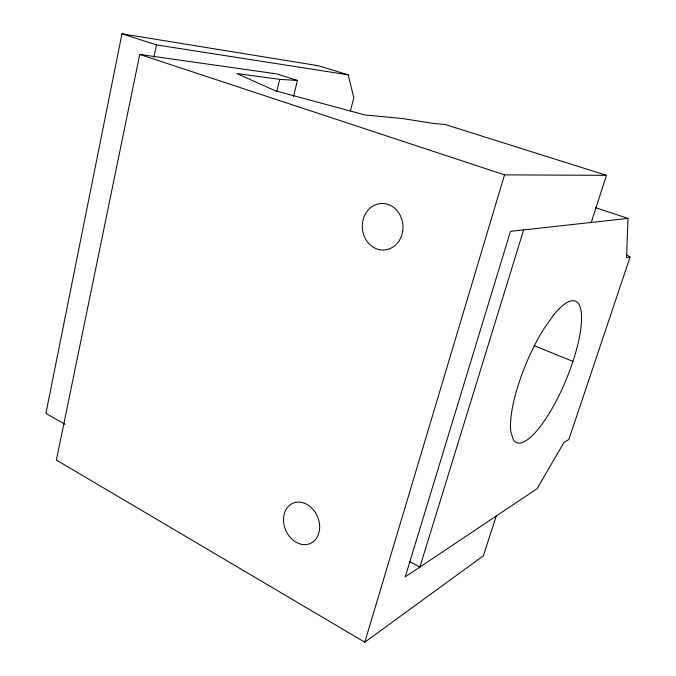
<?xml version="1.0" encoding="UTF-8"?>
<svg xmlns="http://www.w3.org/2000/svg" width="676" height="676" viewBox="0 0 676 676"><rect width="100%" height="100%" fill="white"/><g stroke="black" fill="none" stroke-linecap="round" stroke-linejoin="round"><path stroke-width="1.01" d="M628.012 218.407L626.559 257.767L630.116 257.007L568.846 439.476L563.995 442.408L537.048 488.74L405.237 576.873L510.473 231.353L628.012 218.407L595.7 207.701M350.438 110.906L353.818 97.8L348.225 74.842L318.514 65.766L121.967 33.8L45.883 413.425L64.981 424.241M293.469 96.727L297.44 80.461L276.67 73.887L139.755 54.435L56.395 460.043L364.786 642.2L483.382 555.79L496.252 516.016M153.858 57.299L156.452 44.895L121.967 33.8M276.788 91.454L279.687 79.354L297.44 80.461M364.786 642.2L504.524 174.873L606.465 175.329L591.221 222.463M523.63 229.899L419.889 567.071L409.681 561.587M279.687 79.354L236.811 73.54L275.208 90.753L364.795 114.903L402.786 118.604L432.995 123.37L445.264 124.528L606.465 175.329M156.452 44.895L348.225 74.842M139.755 54.435L504.524 174.873M534.074 345.639L572.944 361.398M626.508 254.844L630.116 257.007M553.652 314.923L543.935 328.68A76.616 21.564 -67.4 0 0 510.845 431.981L513.456 439.915A76.616 21.564 -67.4 0 0 573.535 359.59A76.616 21.564 -67.4 0 0 553.652 314.923M283.523 518.931A21.911 17.289 66.9 0 0 309.988 543.614A21.911 17.289 66.9 0 0 311.239 507.591A21.911 17.289 66.9 0 0 283.523 518.931M365.522 213.734A23.305 20.348 86 0 0 381.61 249.976A23.305 20.348 86 0 0 400.75 216.514A23.305 20.348 86 0 0 365.522 213.734"/></g></svg>
